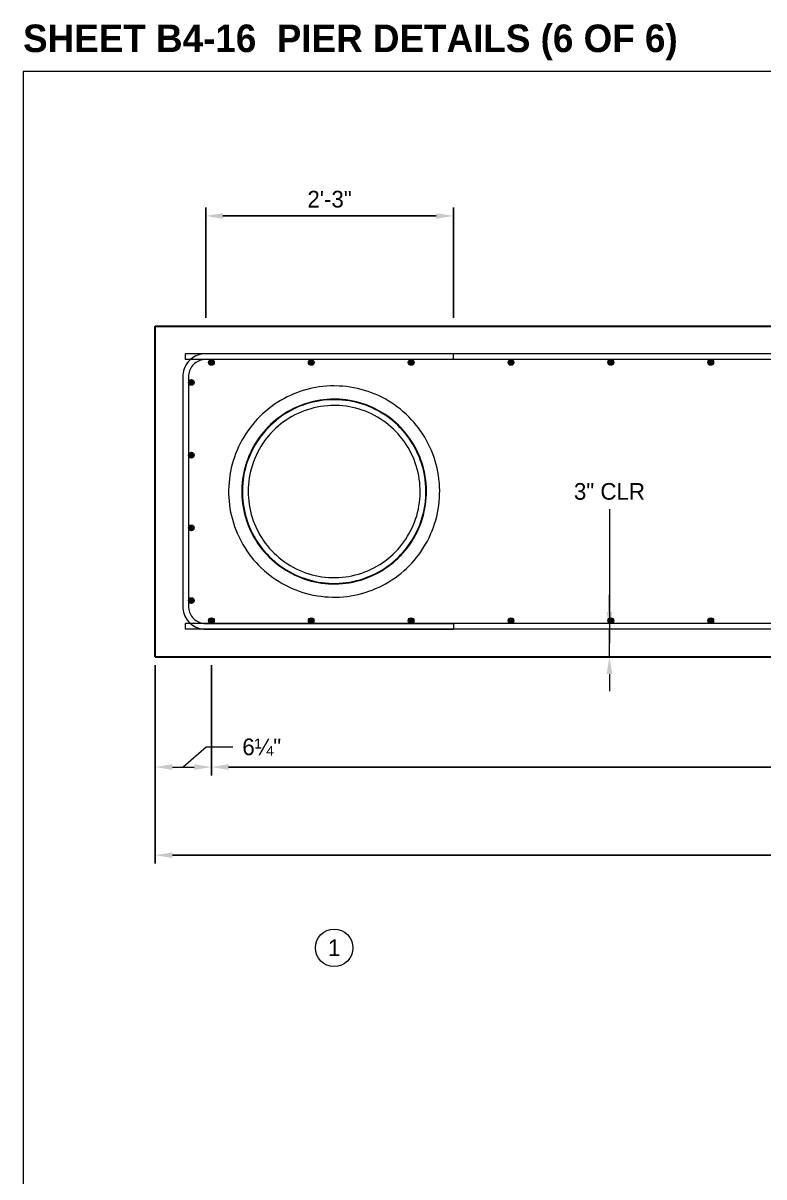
# Model space of a CAD drawing. Extents: x -1 to 861, y -26 to 2.
# Drawn here: x 599 to 605.73, y -9.03 to 1.44 of the extents above; entities that cross this region are included whole.
import ezdxf
from ezdxf.enums import TextEntityAlignment as Align

# ---------------------------------------------------------------- set-up
doc = ezdxf.new("R2010")
doc.units = 21
doc.header["$MEASUREMENT"] = 0
for name, color, linetype, lineweight in [('Border', 7, 'Continuous', 15), ('Dimension', 7, 'Continuous', 9), ('PileSteel', 30, 'Continuous', 15), ('Rebar', 2, 'Continuous', 15), ('SubStrConc', 3, 'Continuous', 30), ('Symbols', 7, 'Continuous', 15), ('TextStructures', 7, 'Continuous', 9)]:
    doc.layers.add(name, color=color, linetype=linetype, lineweight=lineweight)
doc.styles.add('FDOT Bold (Large)', font='FDOTBold.ttf')
doc.styles.add('FDOT Structures', font='FDOT.ttf')
doc.styles.add('FDOT Structures Annotation', font='FDOT.ttf')
doc.dimstyles.new('FDOT Structures Note-Arrow 1-2', dxfattribs={"dimtxt": 0.1512, "dimasz": 0.1562, "dimexe": 0.0756, "dimexo": 0.0756, "dimgap": 0.0756, "dimtad": 1, "dimdec": 3, "dimlfac": 12, "dimzin": 15, "dimlunit": 4, "dimtxsty": 'FDOT Structures Annotation', "dimcen": 2.5, "dimclrd": 256, "dimclre": 256, "dimclrt": 256, "dimazin": 3, "dimtfac": 0.7, "dimtmove": 0, "dimatfit": 1, "dimtfill": 1, "dimfrac": 1, "dimlwd": -1, "dimlwe": -1})

# ---------------------------------------------------------------- blocks, each defined once
blk = doc.blocks.new('_CLOSEDFILLED')
at = {"layer": 'Dimension'}
blk.add_solid([(-1, 0.164), (0, 0), (-1, -0.164)], dxfattribs=at)
blk = doc.blocks.new('*D308')
at = {"layer": 'Dimension'}
for p, q in [((600.2, -4.387656), (600.2, -5.387656)), ((600.710431, -4.387656), (600.710431, -5.387656)), ((600.3562, -5.312056), (600.554231, -5.312056))]:
    blk.add_line(p, q, dxfattribs=at)
at = {"layer": 'Dimension', "xscale": 0.1562, "yscale": 0.1562, "rotation": 180}
blk.add_blockref('_CLOSEDFILLED', (600.2, -5.312056), dxfattribs=at)
at = {"layer": 'Dimension', "xscale": 0.1562, "yscale": 0.1562}
blk.add_blockref('_CLOSEDFILLED', (600.710431, -5.312056), dxfattribs=at)
blk = doc.blocks.new('*D313')
at = {"layer": 'Dimension'}
for p, q in [((604.325, -3.905), (604.325, -3.749)), ((604.325, -4.312), (604.325, -4.062)), ((604.325, -4.468), (604.325, -4.624))]:
    blk.add_line(p, q, dxfattribs=at)
at = {"layer": 'Dimension', "xscale": 0.1562, "yscale": 0.1562}
for p, rotation in [((604.325, -4.062), -90.00000000000001), ((604.325, -4.312), 90)]:
    blk.add_blockref('_CLOSEDFILLED', p, dxfattribs=dict(at, rotation=rotation))

msp = doc.modelspace()

# ---------------------------------------------------------------- hatches: boundary and pattern name
at = {"layer": 'Rebar'}
h = msp.add_hatch(color=256, dxfattribs=at)
h.dxf.hatch_style = 1
edge = h.paths.add_edge_path()
edge.add_arc((600.710424, -1.640171), 0.026042, 0, 360)
h = msp.add_hatch(color=256, dxfattribs=at)
h.dxf.hatch_style = 1
edge = h.paths.add_edge_path()
edge.add_arc((601.617222, -1.640152), 0.026042, 0, 360)
h = msp.add_hatch(color=256, dxfattribs=at)
h.dxf.hatch_style = 1
edge = h.paths.add_edge_path()
edge.add_arc((602.52402, -1.640133), 0.026042, 0, 360)
h = msp.add_hatch(color=256, dxfattribs=at)
h.dxf.hatch_style = 1
edge = h.paths.add_edge_path()
edge.add_arc((603.430818, -1.640114), 0.026042, 0, 360)
h = msp.add_hatch(color=256, dxfattribs=at)
h.dxf.hatch_style = 1
edge = h.paths.add_edge_path()
edge.add_arc((604.337617, -1.640096), 0.026042, 0, 360)
h = msp.add_hatch(color=256, dxfattribs=at)
h.dxf.hatch_style = 1
edge = h.paths.add_edge_path()
edge.add_arc((605.244415, -1.640077), 0.026042, 0, 360)
h = msp.add_hatch(color=256, dxfattribs=at)
h.dxf.hatch_style = 1
edge = h.paths.add_edge_path()
edge.add_arc((600.528136, -1.822466), 0.026042, 0, 360)
h = msp.add_hatch(color=256, dxfattribs=at)
h.dxf.hatch_style = 1
edge = h.paths.add_edge_path()
edge.add_arc((600.528149, -2.482188), 0.026042, 0, 360)
h = msp.add_hatch(color=256, dxfattribs=at)
h.dxf.hatch_style = 1
edge = h.paths.add_edge_path()
edge.add_arc((600.528163, -3.141911), 0.026042, 0, 360)
h = msp.add_hatch(color=256, dxfattribs=at)
h.dxf.hatch_style = 1
edge = h.paths.add_edge_path()
edge.add_arc((600.528177, -3.801633), 0.026042, 0, 360)
h = msp.add_hatch(color=256, dxfattribs=at)
h.dxf.hatch_style = 1
edge = h.paths.add_edge_path()
edge.add_arc((600.710472, -3.983921), 0.026042, 0, 360)
h = msp.add_hatch(color=256, dxfattribs=at)
h.dxf.hatch_style = 1
edge = h.paths.add_edge_path()
edge.add_arc((601.61727, -3.983902), 0.026042, 0, 360)
h = msp.add_hatch(color=256, dxfattribs=at)
h.dxf.hatch_style = 1
edge = h.paths.add_edge_path()
edge.add_arc((602.524069, -3.983883), 0.026042, 0, 360)
h = msp.add_hatch(color=256, dxfattribs=at)
h.dxf.hatch_style = 1
edge = h.paths.add_edge_path()
edge.add_arc((603.430867, -3.983864), 0.026042, 0, 360)
h = msp.add_hatch(color=256, dxfattribs=at)
h.dxf.hatch_style = 1
edge = h.paths.add_edge_path()
edge.add_arc((604.337665, -3.983846), 0.026042, 0, 360)
h = msp.add_hatch(color=256, dxfattribs=at)
h.dxf.hatch_style = 1
edge = h.paths.add_edge_path()
edge.add_arc((605.244463, -3.983827), 0.026042, 0, 360)

# ---------------------------------------------------------------- linework, layer by layer
at = {"layer": 'Dimension'}
for points in [[(604.325032, -2.970628), (604.325032, -4.186871)], [(600.903471, -5.130616), (600.663471, -5.130616), (600.455216, -5.312056)]]:
    msp.add_lwpolyline(points, dxfattribs=at)
at = {"layer": 'PileSteel'}
for points in [[(601.825011, -1.853689), (601.790861, -1.854299), (601.756769, -1.856124), (601.722777, -1.85916), (601.688928, -1.863403), (601.655265, -1.868846), (601.62183, -1.87548), (601.588665, -1.883296), (601.555811, -1.892282), (601.523308, -1.902426), (601.491198, -1.913714), (601.459521, -1.92613), (601.428315, -1.939659), (601.39762, -1.95428), (601.367473, -1.969976), (601.337911, -1.986725), (601.308971, -2.004505), (601.280689, -2.023293), (601.2531, -2.043064), (601.226236, -2.063793), (601.200131, -2.085453), (601.174818, -2.108016), (601.150326, -2.131452), (601.126686, -2.155733), (601.103926, -2.180825), (601.082074, -2.206698), (601.061156, -2.233319), (601.041198, -2.260653), (601.022223, -2.288666), (601.004254, -2.317322), (600.987313, -2.346586), (600.97142, -2.376419), (600.956593, -2.406785), (600.94285, -2.437645), (600.930206, -2.468961), (600.918678, -2.500692), (600.908277, -2.5328), (600.899017, -2.565244), (600.890906, -2.597983), (600.883954, -2.630977), (600.87817, -2.664185), (600.873557, -2.697565), (600.870122, -2.731075), (600.867868, -2.764675), (600.866796, -2.798322), (600.866905, -2.831975), (600.868196, -2.865593), (600.870665, -2.899133), (600.874308, -2.932555), (600.879119, -2.965817), (600.885091, -2.998878), (600.892215, -3.031699), (600.900482, -3.064238), (600.909881, -3.096456), (600.920397, -3.128314), (600.932018, -3.159773), (600.944727, -3.190795), (600.958509, -3.221341), (600.973343, -3.251376), (600.9951, -3.291207), (601.012703, -3.320477), (601.031329, -3.349089), (601.050955, -3.377009), (601.071554, -3.404201), (601.093099, -3.430633), (601.115562, -3.456271), (601.138913, -3.481085), (601.163122, -3.505045), (601.188159, -3.528121), (601.213989, -3.550285), (601.240581, -3.57151), (601.267899, -3.591771), (601.29591, -3.611043), (601.324576, -3.629303), (601.353862, -3.64653), (601.38373, -3.662702), (601.414142, -3.677801), (601.445059, -3.691809), (601.476443, -3.704709), (601.508253, -3.716486), (601.54045, -3.727127), (601.572992, -3.73662), (601.60584, -3.744953), (601.63895, -3.752117), (601.672283, -3.758105), (601.705796, -3.76291), (601.739447, -3.766527), (601.773195, -3.768953), (601.806996, -3.770186), (601.84081, -3.770226), (601.874593, -3.769074), (601.908304, -3.766731), (601.941901, -3.763203), (601.975343, -3.758495), (602.008587, -3.752613), (602.041594, -3.745566), (602.074321, -3.737364), (602.10673, -3.728019), (602.138779, -3.717542), (602.17043, -3.705948), (602.201644, -3.693252), (602.232383, -3.679472), (602.262608, -3.664624), (602.292284, -3.648729), (602.321373, -3.631808), (602.349841, -3.613881), (602.377654, -3.594973), (602.404776, -3.575107), (602.431177, -3.55431), (602.456823, -3.532607), (602.481684, -3.510027), (602.50573, -3.486598), (602.528933, -3.462349), (602.551265, -3.437313), (602.572698, -3.41152), (602.593209, -3.385002), (602.612772, -3.357794), (602.631366, -3.329929), (602.654982, -3.291172), (602.671529, -3.261293), (602.686995, -3.230855), (602.701361, -3.199899), (602.714611, -3.168464), (602.726729, -3.13659), (602.737701, -3.104317), (602.747515, -3.071687), (602.75616, -3.038741), (602.763626, -3.005522), (602.769905, -2.97207), (602.774991, -2.938428), (602.778878, -2.904639), (602.781564, -2.870745), (602.783044, -2.836789), (602.78332, -2.802814), (602.782392, -2.768861), (602.780262, -2.734974), (602.776934, -2.701195), (602.772414, -2.667566), (602.766708, -2.634129), (602.759825, -2.600925), (602.751775, -2.567996), (602.742568, -2.535383), (602.732217, -2.503126), (602.720736, -2.471265), (602.708141, -2.43984), (602.694448, -2.408888), (602.679675, -2.378449), (602.663842, -2.348559), (602.64697, -2.319256), (602.62908, -2.290575), (602.610196, -2.262552), (602.590342, -2.23522), (602.569544, -2.208613), (602.547828, -2.182763), (602.525222, -2.157702), (602.501755, -2.13346), (602.477457, -2.110067), (602.452359, -2.087549), (602.426493, -2.065936), (602.399892, -2.045252), (602.372588, -2.025522), (602.344617, -2.006769), (602.316014, -1.989017), (602.286814, -1.972285), (602.257055, -1.956594), (602.226774, -1.941962), (602.196009, -1.928406), (602.164798, -1.915942), (602.13318, -1.904583), (602.101194, -1.894343), (602.06888, -1.885232), (602.036279, -1.877262), (602.003431, -1.870441), (601.970377, -1.864776), (601.937157, -1.860271), (601.903812, -1.856933), (601.870384, -1.854763), (601.825011, -1.853689)], [(601.825014, -1.973481), (601.793048, -1.974091), (601.761144, -1.975918), (601.729348, -1.978958), (601.697705, -1.983204), (601.66626, -1.988649), (601.63506, -1.995284), (601.604147, -2.003096), (601.573567, -2.012074), (601.543363, -2.022203), (601.513577, -2.033467), (601.484253, -2.045849), (601.45543, -2.059329), (601.427152, -2.073887), (601.399456, -2.089501), (601.372382, -2.106146), (601.345969, -2.123799), (601.320253, -2.142432), (601.29527, -2.162019), (601.271055, -2.182529), (601.247642, -2.203932), (601.225064, -2.226197), (601.203351, -2.249292), (601.182534, -2.273182), (601.162641, -2.297832), (601.1437, -2.323207), (601.125737, -2.349269), (601.108777, -2.375982), (601.092841, -2.403305), (601.077953, -2.431199), (601.064131, -2.459625), (601.051395, -2.488542), (601.039762, -2.517907), (601.029246, -2.547678), (601.019861, -2.577814), (601.01162, -2.60827), (601.004533, -2.639004), (600.998609, -2.669972), (600.993854, -2.701128), (600.990275, -2.732431), (600.987875, -2.763833), (600.986656, -2.795292), (600.986619, -2.826763), (600.987762, -2.858202), (600.990082, -2.889563), (600.993575, -2.920803), (600.998235, -2.951879), (601.004052, -2.982746), (601.011019, -3.013361), (601.019124, -3.043682), (601.028353, -3.073666), (601.038694, -3.103271), (601.050128, -3.132457), (601.06264, -3.161183), (601.076211, -3.189409), (601.090819, -3.217096), (601.098841, -3.231309), (601.115353, -3.258687), (601.132887, -3.285403), (601.151418, -3.311419), (601.170916, -3.3367), (601.191354, -3.361209), (601.2127, -3.384913), (601.234922, -3.407777), (601.257987, -3.429771), (601.281861, -3.450865), (601.306509, -3.471027), (601.331894, -3.490232), (601.35798, -3.508453), (601.384726, -3.525664), (601.412096, -3.541843), (601.440048, -3.556966), (601.468543, -3.571014), (601.497538, -3.583969), (601.526991, -3.595811), (601.556861, -3.606527), (601.587103, -3.616101), (601.617675, -3.624522), (601.648532, -3.631779), (601.67963, -3.637862), (601.710924, -3.642764), (601.742369, -3.64648), (601.773922, -3.649005), (601.805535, -3.650338), (601.837166, -3.650477), (601.868767, -3.649423), (601.900296, -3.64718), (601.931706, -3.643751), (601.962954, -3.639144), (601.993995, -3.633365), (602.024785, -3.626425), (602.055282, -3.618333), (602.085441, -3.609104), (602.115222, -3.598751), (602.144582, -3.58729), (602.17348, -3.574739), (602.201876, -3.561116), (602.229729, -3.546442), (602.257003, -3.530739), (602.283658, -3.51403), (602.309657, -3.49634), (602.334966, -3.477694), (602.359548, -3.458122), (602.383371, -3.43765), (602.406401, -3.416309), (602.428607, -3.394129), (602.449959, -3.371144), (602.470428, -3.347387), (602.489986, -3.322891), (602.508608, -3.297692), (602.526267, -3.271827), (602.542941, -3.245332), (602.551238, -3.231279), (602.566693, -3.20329), (602.581062, -3.174747), (602.594328, -3.145691), (602.606472, -3.116164), (602.617479, -3.08621), (602.627334, -3.055872), (602.636024, -3.025195), (602.643539, -2.994223), (602.649869, -2.963001), (602.655007, -2.931574), (602.658946, -2.899987), (602.661683, -2.868286), (602.663215, -2.836517), (602.663541, -2.804725), (602.662662, -2.772956), (602.660581, -2.741255), (602.657302, -2.709667), (602.652832, -2.678238), (602.647177, -2.647013), (602.640347, -2.616035), (602.632354, -2.585349), (602.62321, -2.554997), (602.61293, -2.525024), (602.601528, -2.495472), (602.589023, -2.466381), (602.575434, -2.437793), (602.560781, -2.409749), (602.545086, -2.382287), (602.528373, -2.355446), (602.510666, -2.329263), (602.491992, -2.303775), (602.472378, -2.279018), (602.451853, -2.255025), (602.430447, -2.23183), (602.408191, -2.209465), (602.385118, -2.18796), (602.361262, -2.167346), (602.336657, -2.14765), (602.311338, -2.128899), (602.285342, -2.111119), (602.258707, -2.094334), (602.231471, -2.078566), (602.203673, -2.063837), (602.175354, -2.050166), (602.146552, -2.037571), (602.11731, -2.026068), (602.08767, -2.015673), (602.057673, -2.006399), (602.027362, -1.998257), (601.996781, -1.991258), (601.965971, -1.98541), (601.934978, -1.98072), (601.903845, -1.977193), (601.872615, -1.974832), (601.841333, -1.97364), (601.825014, -1.973481)], [(601.825014, -1.978689), (601.793146, -1.9793), (601.761341, -1.981127), (601.729644, -1.984167), (601.6981, -1.988413), (601.666756, -1.993858), (601.635656, -2.000492), (601.604845, -2.008305), (601.574368, -2.017282), (601.544267, -2.027411), (601.514587, -2.038674), (601.485369, -2.051054), (601.456655, -2.064531), (601.428486, -2.079086), (601.400901, -2.094696), (601.373941, -2.111336), (601.347642, -2.128982), (601.322043, -2.147608), (601.297178, -2.167185), (601.273084, -2.187684), (601.249794, -2.209074), (601.22734, -2.231325), (601.205754, -2.254402), (601.185066, -2.278273), (601.165304, -2.302901), (601.146496, -2.328251), (601.128668, -2.354286), (601.111844, -2.380967), (601.096048, -2.408256), (601.0813, -2.436113), (601.067621, -2.464497), (601.055029, -2.493368), (601.043541, -2.522683), (601.033172, -2.552401), (601.023936, -2.582479), (601.015844, -2.612872), (601.008908, -2.643538), (601.003135, -2.674433), (600.998532, -2.705511), (600.995106, -2.73673), (600.992859, -2.768044), (600.991793, -2.799409), (600.991909, -2.83078), (600.993204, -2.862112), (600.995677, -2.893362), (600.999321, -2.924484), (601.004131, -2.955435), (601.010097, -2.986171), (601.017212, -3.01665), (601.025462, -3.046827), (601.034834, -3.076662), (601.045315, -3.106111), (601.056888, -3.135134), (601.069535, -3.163691), (601.083237, -3.191741), (601.097973, -3.219247), (601.103352, -3.228704), (601.119814, -3.255997), (601.137299, -3.282628), (601.15578, -3.308559), (601.17523, -3.333753), (601.195617, -3.358175), (601.216913, -3.381792), (601.239084, -3.404568), (601.262097, -3.426474), (601.285919, -3.447477), (601.310513, -3.46755), (601.335843, -3.486663), (601.361872, -3.504792), (601.388562, -3.521909), (601.415872, -3.537994), (601.443764, -3.553022), (601.472195, -3.566974), (601.501125, -3.579831), (601.530511, -3.591576), (601.560311, -3.602192), (601.590481, -3.611667), (601.620977, -3.619987), (601.651756, -3.627143), (601.682773, -3.633124), (601.713982, -3.637924), (601.74534, -3.641537), (601.776801, -3.643959), (601.808319, -3.645189), (601.83985, -3.645224), (601.871349, -3.644068), (601.90277, -3.641722), (601.934069, -3.638192), (601.965201, -3.633483), (601.996122, -3.627604), (602.026788, -3.620564), (602.057155, -3.612375), (602.087181, -3.603049), (602.116822, -3.592601), (602.146039, -3.581047), (602.174788, -3.568405), (602.20303, -3.554694), (602.230726, -3.539935), (602.257836, -3.524149), (602.284323, -3.507361), (602.31015, -3.489595), (602.33528, -3.470878), (602.35968, -3.451237), (602.383315, -3.430702), (602.406153, -3.409301), (602.428162, -3.387068), (602.449313, -3.364034), (602.469577, -3.340232), (602.488925, -3.315698), (602.507332, -3.290467), (602.524774, -3.264576), (602.541226, -3.238061), (602.546727, -3.228675), (602.562133, -3.200772), (602.576453, -3.172314), (602.589669, -3.143343), (602.601763, -3.113902), (602.61272, -3.084035), (602.622524, -3.053784), (602.631164, -3.023195), (602.638628, -2.992312), (602.644907, -2.96118), (602.649993, -2.929845), (602.653881, -2.898351), (602.656566, -2.866745), (602.658045, -2.835073), (602.65832, -2.803379), (602.657389, -2.771711), (602.655256, -2.740112), (602.651925, -2.70863), (602.647403, -2.677308), (602.641698, -2.646192), (602.634818, -2.615327), (602.626776, -2.584756), (602.617583, -2.554523), (602.607255, -2.524672), (602.595807, -2.495243), (602.583257, -2.46628), (602.569624, -2.437823), (602.55493, -2.409913), (602.539195, -2.382588), (602.522444, -2.355888), (602.504702, -2.329849), (602.485995, -2.304509), (602.466351, -2.279902), (602.445799, -2.256063), (602.42437, -2.233026), (602.402094, -2.210822), (602.379005, -2.189482), (602.355136, -2.169035), (602.330522, -2.14951), (602.305199, -2.130933), (602.279204, -2.11333), (602.252574, -2.096725), (602.225348, -2.081139), (602.197566, -2.066595), (602.169267, -2.053112), (602.140492, -2.040706), (602.111282, -2.029396), (602.081681, -2.019195), (602.051728, -2.010117), (602.021469, -2.002173), (601.990945, -1.995373), (601.960201, -1.989725), (601.92928, -1.985236), (601.898225, -1.98191), (601.867082, -1.979751), (601.845906, -1.978951), (601.825014, -1.978689)], [(601.825015, -2.030773), (601.794149, -2.031383), (601.763347, -2.033212), (601.732657, -2.036253), (601.702126, -2.040501), (601.6718, -2.045947), (601.641728, -2.052581), (601.611953, -2.060392), (601.582523, -2.069364), (601.553482, -2.079484), (601.524874, -2.090734), (601.496743, -2.103095), (601.469132, -2.116547), (601.442082, -2.131067), (601.415634, -2.146632), (601.389828, -2.163216), (601.364704, -2.180794), (601.340298, -2.199336), (601.316647, -2.218813), (601.293788, -2.239194), (601.271753, -2.260447), (601.250576, -2.282539), (601.230289, -2.305433), (601.21092, -2.329095), (601.192499, -2.353487), (601.175053, -2.378572), (601.158607, -2.404309), (601.143185, -2.430659), (601.12881, -2.457582), (601.115503, -2.485034), (601.103282, -2.512975), (601.092164, -2.54136), (601.082167, -2.570147), (601.073302, -2.59929), (601.065583, -2.628745), (601.05902, -2.658467), (601.053622, -2.68841), (601.049395, -2.718529), (601.046345, -2.748778), (601.044475, -2.779111), (601.043785, -2.809481), (601.044277, -2.839843), (601.045946, -2.870151), (601.048791, -2.900358), (601.052805, -2.93042), (601.057979, -2.960291), (601.064306, -2.989926), (601.071774, -3.01928), (601.08037, -3.048311), (601.09008, -3.076974), (601.100888, -3.105227), (601.112776, -3.133027), (601.125724, -3.160334), (601.139711, -3.187108), (601.148044, -3.201947), (601.148457, -3.202662), (601.164418, -3.229087), (601.181403, -3.254848), (601.199382, -3.279906), (601.218326, -3.304223), (601.238205, -3.327762), (601.258987, -3.350489), (601.280638, -3.372369), (601.303124, -3.39337), (601.326409, -3.41346), (601.350455, -3.432611), (601.375225, -3.450792), (601.400681, -3.467979), (601.42678, -3.484145), (601.453484, -3.499267), (601.480749, -3.513323), (601.508534, -3.526293), (601.536795, -3.538158), (601.565488, -3.548901), (601.594569, -3.558507), (601.623992, -3.566963), (601.653712, -3.574257), (601.683683, -3.58038), (601.713859, -3.585322), (601.744194, -3.589079), (601.77464, -3.591646), (601.805152, -3.59302), (601.835683, -3.5932), (601.866186, -3.592188), (601.896615, -3.589986), (601.926923, -3.5866), (601.957064, -3.582035), (601.986992, -3.5763), (602.016663, -3.569406), (602.046031, -3.561363), (602.075053, -3.552185), (602.103684, -3.541889), (602.131881, -3.53049), (602.159603, -3.518007), (602.186807, -3.50446), (602.213453, -3.489872), (602.239501, -3.474266), (602.264914, -3.457666), (602.289652, -3.440099), (602.313679, -3.421592), (602.336961, -3.402175), (602.359462, -3.381878), (602.38115, -3.360733), (602.401993, -3.338774), (602.421961, -3.316033), (602.441025, -3.292547), (602.459157, -3.268352), (602.476331, -3.243485), (602.492524, -3.217985), (602.501208, -3.203348), (602.501621, -3.202634), (602.516526, -3.175598), (602.530343, -3.148009), (602.543054, -3.119909), (602.554641, -3.091345), (602.565087, -3.062359), (602.574378, -3.032998), (602.582502, -3.003308), (602.589446, -2.973334), (602.595202, -2.943124), (602.599764, -2.912724), (602.603124, -2.882181), (602.605281, -2.851543), (602.606231, -2.820857), (602.605975, -2.79017), (602.604515, -2.759529), (602.601855, -2.728982), (602.598, -2.698575), (602.592957, -2.668355), (602.586736, -2.638367), (602.579348, -2.608658), (602.570805, -2.579273), (602.561122, -2.550256), (602.550314, -2.521651), (602.5384, -2.493502), (602.5254, -2.465851), (602.511334, -2.43874), (602.496224, -2.412209), (602.480096, -2.386299), (602.462975, -2.361048), (602.444889, -2.336494), (602.425865, -2.312673), (602.405934, -2.289621), (602.385128, -2.267373), (602.363478, -2.245961), (602.34102, -2.225416), (602.317787, -2.205769), (602.293816, -2.187049), (602.269145, -2.169283), (602.243812, -2.152497), (602.217855, -2.136715), (602.191315, -2.121959), (602.164233, -2.108252), (602.13665, -2.095612), (602.108609, -2.084056), (602.080153, -2.073603), (602.051325, -2.064264), (602.022169, -2.056054), (601.99273, -2.048984), (601.963052, -2.043061), (601.93318, -2.038295), (601.903161, -2.034689), (601.873038, -2.032249), (601.842858, -2.030976), (601.833908, -2.030823), (601.825015, -2.030773)]]:
    msp.add_lwpolyline(points, dxfattribs=at)
at = {"layer": 'Rebar'}
for p, q in [((600.476049, -1.614134), (600.476047, -1.56205)), ((602.90834, -1.614084), (602.908338, -1.562)), ((600.476099, -4.062051), (600.476097, -4.009967)), ((602.908389, -4.009917), (602.908391, -4.062001))]:
    msp.add_line(p, q, dxfattribs=at)
for points in [[(602.908338, -1.562), (600.65777, -1.562046), (600.640179, -1.562815), (600.622157, -1.565188), (600.604411, -1.569122), (600.587076, -1.574589), (600.570283, -1.581545), (600.55416, -1.589939), (600.53883, -1.599705), (600.524409, -1.610771), (600.511008, -1.623052), (600.498728, -1.636453), (600.487663, -1.650874), (600.477897, -1.666205), (600.469504, -1.682328), (600.462549, -1.699122), (600.457083, -1.716457), (600.453149, -1.734203), (600.450777, -1.752225), (600.450009, -1.769816), (600.450052, -3.854286), (600.450821, -3.871877), (600.453194, -3.889899), (600.457128, -3.907645), (600.462595, -3.92498), (600.469551, -3.941773), (600.477945, -3.957896), (600.487711, -3.973226), (600.498777, -3.987647), (600.511058, -4.001048), (600.524459, -4.013328), (600.53888, -4.024393), (600.554211, -4.034159), (600.570334, -4.042552), (600.587128, -4.049507), (600.604463, -4.054973), (600.622209, -4.058907), (600.640231, -4.061279), (600.657822, -4.062047), (602.908391, -4.062001)], [(618.173963, -1.561685), (600.476047, -1.56205)], [(618.173965, -1.613769), (600.476049, -1.614134)], [(602.90834, -1.614084), (600.658908, -1.61413), (600.644724, -1.614749), (600.631211, -1.616528), (600.617906, -1.619479), (600.604908, -1.623577), (600.592316, -1.628793), (600.580227, -1.635086), (600.568733, -1.64241), (600.557921, -1.650707), (600.547872, -1.659914), (600.538665, -1.669963), (600.530369, -1.680776), (600.523046, -1.69227), (600.516753, -1.704359), (600.511538, -1.716951), (600.50744, -1.729949), (600.50449, -1.743255), (600.502712, -1.756767), (600.502093, -1.770952), (600.502136, -3.853148), (600.502755, -3.867332), (600.504534, -3.880845), (600.507485, -3.89415), (600.511583, -3.907148), (600.516799, -3.91974), (600.523092, -3.931829), (600.530416, -3.943323), (600.538713, -3.954135), (600.54792, -3.964184), (600.557969, -3.973391), (600.568782, -3.981687), (600.580276, -3.98901), (600.592365, -3.995303), (600.604957, -4.000518), (600.617955, -4.004616), (600.631261, -4.007566), (600.644773, -4.009344), (600.658958, -4.009963), (602.908389, -4.009917)], [(618.174014, -4.009602), (600.476097, -4.009967)], [(618.174016, -4.061686), (600.476099, -4.062051)]]:
    msp.add_lwpolyline(points, dxfattribs=at)
for centre in [(600.710424, -1.640171), (601.617222, -1.640152), (602.52402, -1.640133), (603.430818, -1.640114), (604.337617, -1.640096), (605.244415, -1.640077), (600.528136, -1.822466), (600.528149, -2.482188), (600.528163, -3.141911), (600.528177, -3.801633), (600.710472, -3.983921), (601.61727, -3.983902), (602.524069, -3.983883), (603.430867, -3.983864), (604.337665, -3.983846), (605.244463, -3.983827)]:
    msp.add_circle(centre, 0.026042, dxfattribs=at)
at = {"layer": 'SubStrConc'}
for points in [[(600.2, -1.312056), (618.45, -1.31168)], [(600.200062, -4.312056), (600.2, -1.312056)], [(600.200062, -4.312056), (618.450062, -4.31168)]]:
    msp.add_lwpolyline(points, dxfattribs=at)
at = {"layer": 'Symbols'}
msp.add_circle((601.825032, -6.952056), 0.17, dxfattribs=at)

# ---------------------------------------------------------------- texts
at = {"layer": 'Border', "style": 'FDOT Bold (Large)'}
msp.add_text('SHEET B4-16  PIER DETAILS (6 OF 6)', height=0.250008, dxfattribs=at).set_placement((599, 1.100003), align=Align.BOTTOM_LEFT)
at = {"layer": 'Dimension', "char_height": 0.1512, "attachment_point": 5, "line_spacing_factor": 1.05, "style": 'FDOT Structures Annotation', "bg_fill": 3, "box_fill_scale": 1.1, "bg_fill_color": 0}
for s, insert in [('3" CLR', (604.325032, -2.811868)), ('6¼"', (601.167617, -5.130616))]:
    msp.add_mtext(s, dxfattribs=dict(at, insert=insert))
at = {"layer": 'TextStructures', "style": 'FDOT Structures'}
msp.add_text('1', height=0.1512, dxfattribs=at).set_placement((601.825032, -6.952056), align=Align.MIDDLE_CENTER)

# ---------------------------------------------------------------- dimensions: what is measured, and where the dimension line sits
at = {"layer": 'Dimension'}
dim = msp.add_linear_dim(base=(600.2, -5.312056), p1=(600.2, -4.312056), p2=(600.710431, -4.312056), text=' ', dimstyle='FDOT Structures Note-Arrow 1-2', dxfattribs=at)
dim.commit()
dim.dimension.update_dxf_attribs({"geometry": '*D308', "text_midpoint": (600.455216, -5.312056)})

# ---------------------------------------------------------------- next in the draw order: dimensions: what is measured, and where the dimension line sits
for base, p1, p2, text in [((600.658339, -0.31168), (600.658339, -1.31168), (602.908339, -1.31168), '2\'-3"'), ((600.710431, -5.312056), (600.710431, -4.312056), (617.939631, -4.312056), '20~5G1 (EF) @ EQ. SPA. = 17\'-2¾"')]:
    msp.add_linear_dim(base=base, p1=p1, p2=p2, text=text, dimstyle='FDOT Structures Note-Arrow 1-2', dxfattribs=at).render()

# ---------------------------------------------------------------- next in the draw order: dimensions: what is measured, and where the dimension line sits
msp.add_linear_dim(base=(600.2, -6.112056), p1=(600.2, -4.312056), p2=(618.450062, -4.312056), text='18\'-3"', dimstyle='FDOT Structures Note-Arrow 1-2', dxfattribs=at).render()

# ---------------------------------------------------------------- next in the draw order: linework, layer by layer
at = {"layer": 'Border'}
msp.add_lwpolyline([(599, -19.5), (631.2, -19.5), (631.2, 1), (599, 1)], close=True, dxfattribs=at)

# ---------------------------------------------------------------- next in the draw order: dimensions: what is measured, and where the dimension line sits
at = {"layer": 'Dimension'}
dim = msp.add_linear_dim(base=(604.325032, -4.312056), p1=(604.325032, -4.312056), p2=(604.325032, -4.061686), angle=90, text=' ', dimstyle='FDOT Structures Note-Arrow 1-2', override={"dimtih": 1, "dimtoh": 1}, dxfattribs=at)
dim.commit()
dim.dimension.update_dxf_attribs({"geometry": '*D313', "text_midpoint": (604.325032, -4.186871)})

doc.saveas('drawing.dxf')
